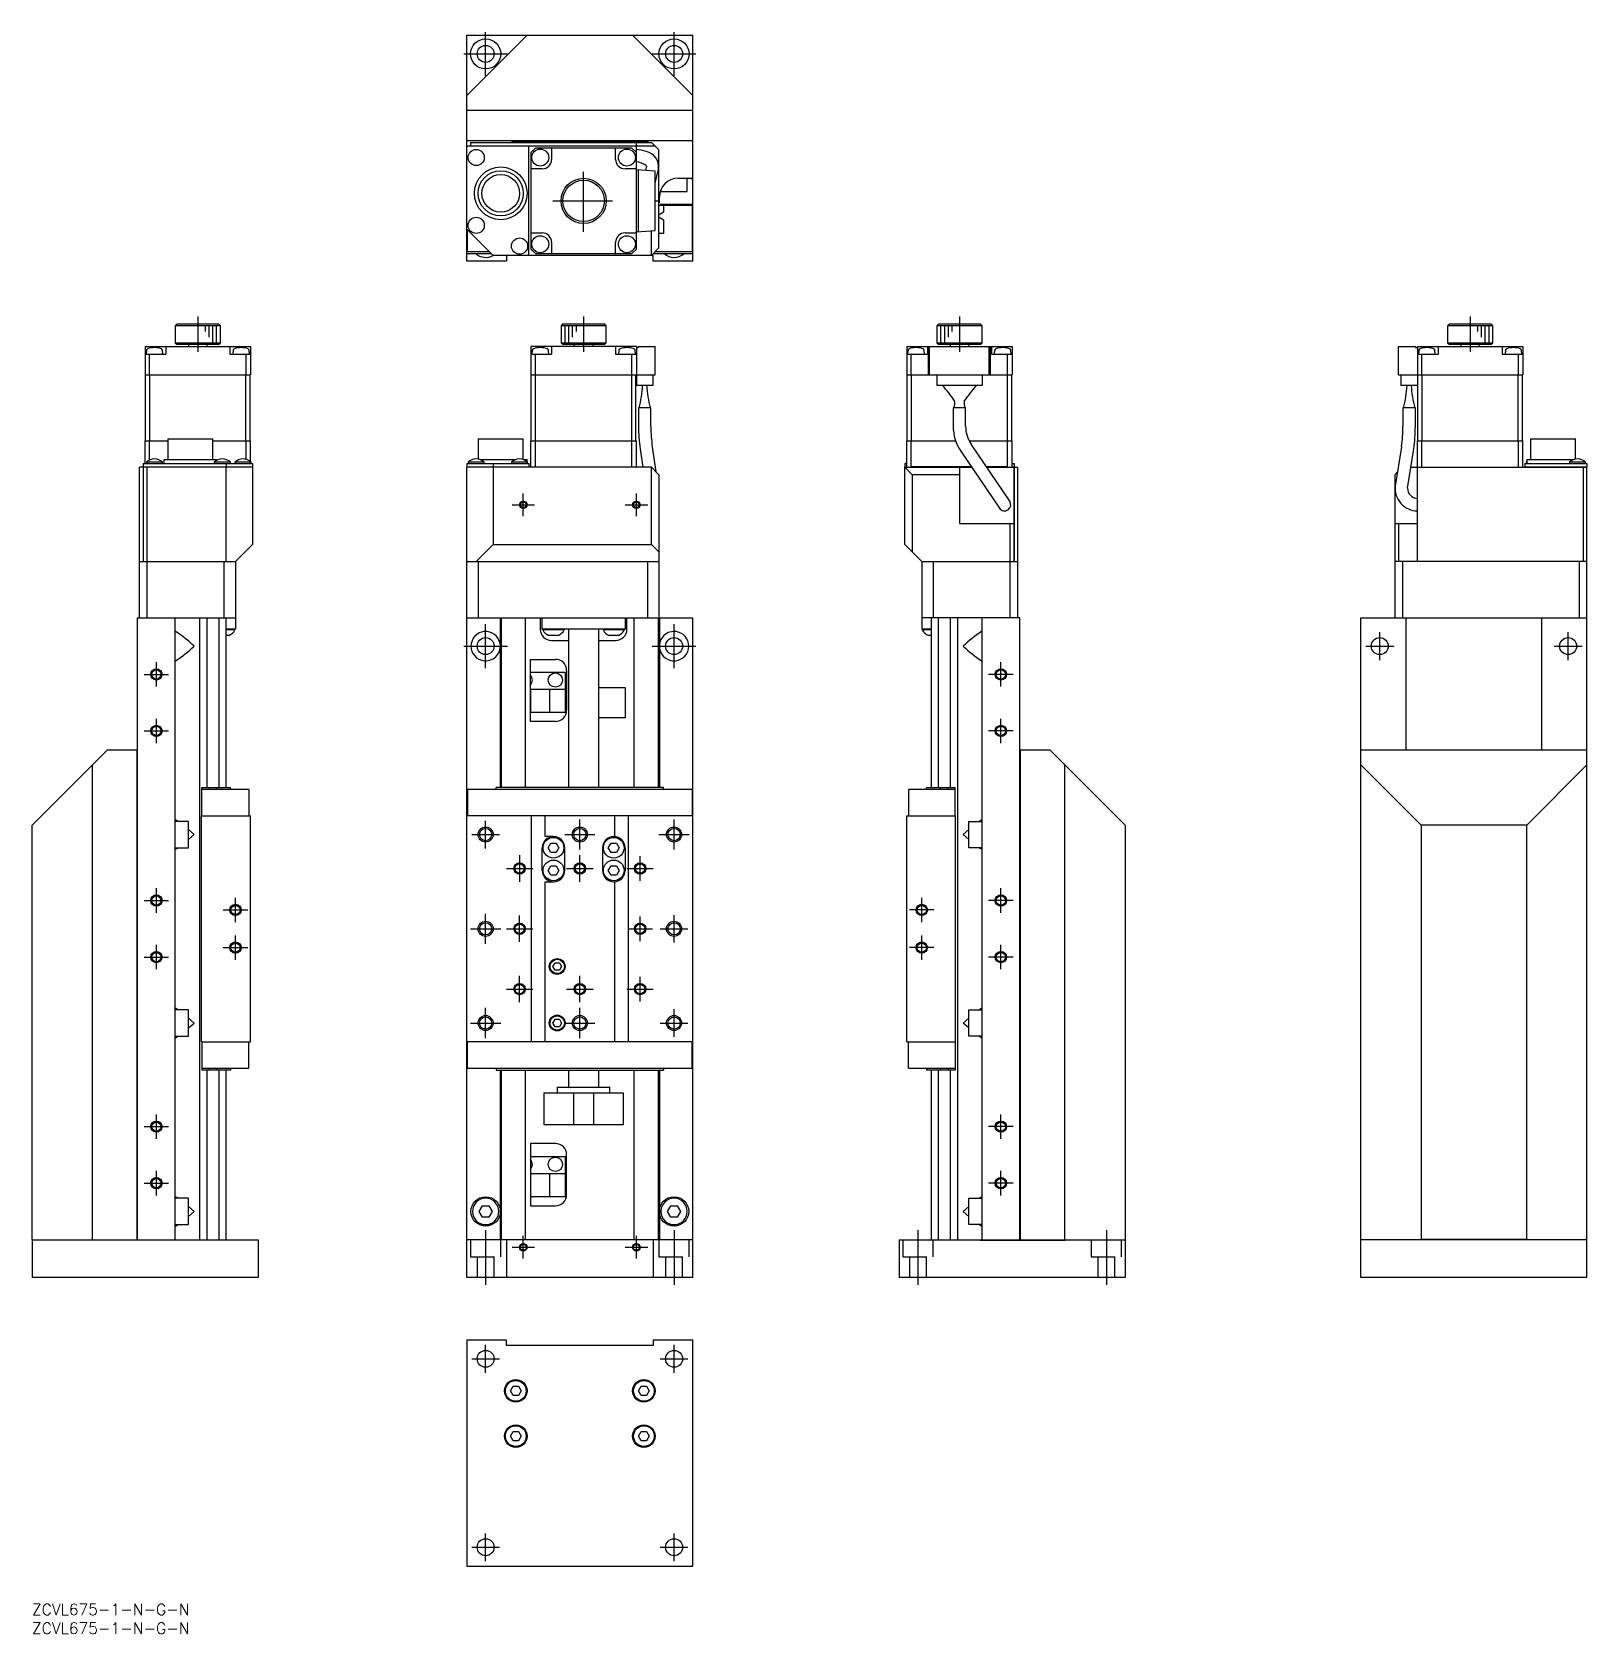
# Model space of a CAD drawing. Extents: x 0 to 413, y -8 to 417.
import ezdxf

# ---------------------------------------------------------------- set-up
doc = ezdxf.new("R2010")
doc.units = 0
doc.header["$LTSCALE"] = 0.5
doc.linetypes.add('CENTER', pattern=[50.8, 31.75, -6.35, 6.35, -6.35])
doc.linetypes.add('DASHED', pattern=[19.05, 12.7, -6.35])
for name, color, linetype in [('MSM_CENTER', 1, 'CENTER'), ('MSM_CONTINUOUS', 7, 'CONTINUOUS'), ('MSM_DASHED', 4, 'DASHED'), ('MSM_NARROW', 5, 'CONTINUOUS'), ('MSM_PART_NUMBER', 7, 'CONTINUOUS')]:
    doc.layers.add(name, color=color, linetype=linetype)
doc.styles.get("Standard").update_dxf_attribs({"font": 'txt.shx', "height": 3, "bigfont": 'bigfont.shx'})

# ---------------------------------------------------------------- blocks, each defined once
blk = doc.blocks.new('*U2')
at = {"layer": 'MSM_PART_NUMBER'}
blk.add_text('ZCVL675-1-N-G-N', height=3, dxfattribs=at).set_placement((0, -3))
blk = doc.blocks.new('*U3')
at = {"layer": 'MSM_PART_NUMBER'}
blk.add_text('ZCVL675-1-N-G-N', height=3, dxfattribs=at).set_placement((0, -8))

msp = doc.modelspace()

# ---------------------------------------------------------------- linework, layer by layer
at = {"layer": 'MSM_CENTER'}
for p, q in [((120.39, 405.46), (120.39, 417.06)), ((170.39, 405.46), (170.39, 417.06)), ((114.59, 411.26), (126.19, 411.26)), ((164.59, 411.26), (176.19, 411.26)), ((146.39, 364.06), (146.39, 380.46)), ((138.19, 372.26), (154.59, 372.26)), ((44, 341.56), (44, 332.16)), ((146.39, 341.56), (146.39, 332.16)), ((246.13, 341.56), (246.13, 332.16)), ((381.68, 341.56), (381.68, 332.16)), ((130.39, 288.61), (130.39, 294.61)), ((160.39, 288.61), (160.39, 294.61)), ((127.39, 291.61), (133.39, 291.61)), ((157.39, 291.61), (163.39, 291.61)), ((120.39, 248.31), (120.39, 259.91)), ((170.39, 248.31), (170.39, 259.91)), ((357.68, 250.41), (357.68, 257.81)), ((407.68, 250.41), (407.68, 257.81)), ((114.59, 254.11), (126.19, 254.11)), ((164.59, 254.11), (176.19, 254.11)), ((353.98, 254.11), (361.38, 254.11)), ((403.98, 254.11), (411.38, 254.11)), ((29.75, 246.61), (36.25, 246.61)), ((33, 243.36), (33, 249.86)), ((260.38, 246.61), (253.88, 246.61)), ((257.13, 243.36), (257.13, 249.86)), ((33, 228.36), (33, 234.86)), ((257.13, 228.36), (257.13, 234.86)), ((29.75, 231.61), (36.25, 231.61)), ((260.38, 231.61), (253.88, 231.61)), ((116.74, 204.11), (124.04, 204.11)), ((120.39, 200.46), (120.39, 207.76)), ((141.39, 204.11), (149.39, 204.11)), ((145.39, 200.11), (145.39, 208.11)), ((166.39, 204.11), (174.39, 204.11)), ((170.39, 200.11), (170.39, 208.11)), ((129.39, 198.61), (129.39, 191.61)), ((145.39, 191.61), (145.39, 198.61)), ((161.39, 191.86), (161.39, 198.36)), ((125.89, 195.11), (132.89, 195.11)), ((141.89, 195.11), (148.89, 195.11)), ((157.89, 195.11), (164.89, 195.11)), ((33, 183.36), (33, 189.86)), ((54, 180.86), (54, 187.36)), ((236.13, 180.86), (236.13, 187.36)), ((257.13, 183.36), (257.13, 189.86)), ((29.75, 186.61), (36.25, 186.61)), ((50.75, 184.11), (57.25, 184.11)), ((120.39, 175.11), (120.39, 183.11)), ((239.38, 184.11), (232.88, 184.11)), ((260.38, 186.61), (253.88, 186.61)), ((116.39, 179.11), (124.39, 179.11)), ((125.89, 179.11), (132.89, 179.11)), ((129.39, 175.61), (129.39, 182.61)), ((158.14, 179.11), (164.64, 179.11)), ((161.39, 175.86), (161.39, 182.36)), ((166.74, 179.11), (174.04, 179.11)), ((170.39, 175.46), (170.39, 182.76)), ((33, 168.36), (33, 174.86)), ((54, 170.86), (54, 177.36)), ((236.13, 170.86), (236.13, 177.36)), ((257.13, 168.36), (257.13, 174.86)), ((29.75, 171.61), (36.25, 171.61)), ((50.75, 174.11), (57.25, 174.11)), ((239.38, 174.11), (232.88, 174.11)), ((260.38, 171.61), (253.88, 171.61)), ((129.39, 159.61), (129.39, 166.61)), ((145.39, 159.61), (145.39, 166.61)), ((161.39, 159.86), (161.39, 166.36)), ((125.89, 163.11), (132.89, 163.11)), ((141.89, 163.11), (148.89, 163.11)), ((157.89, 163.11), (164.89, 163.11)), ((120.39, 150.11), (120.39, 158.11)), ((145.39, 150.11), (145.39, 158.11)), ((170.39, 150.46), (170.39, 157.76)), ((116.39, 154.11), (124.39, 154.11)), ((141.39, 154.11), (149.39, 154.11)), ((166.74, 154.11), (174.04, 154.11)), ((33, 123.36), (33, 129.86)), ((257.13, 123.36), (257.13, 129.86)), ((29.75, 126.61), (36.25, 126.61)), ((260.38, 126.61), (253.88, 126.61)), ((33, 108.36), (33, 114.86)), ((257.13, 108.36), (257.13, 114.86)), ((29.75, 111.61), (36.25, 111.61)), ((260.38, 111.61), (253.88, 111.61)), ((120.39, 99.11), (120.39, 84.61)), ((170.39, 99.11), (170.39, 84.61)), ((235.13, 99.11), (235.13, 84.61)), ((285.13, 99.11), (285.13, 84.61)), ((127.39, 94.61), (133.39, 94.61)), ((130.39, 91.61), (130.39, 97.61)), ((157.39, 94.61), (163.39, 94.61)), ((160.39, 91.61), (160.39, 97.61)), ((120.39, 61.3), (120.39, 68.7)), ((170.39, 61.3), (170.39, 68.7)), ((116.69, 65), (124.09, 65)), ((166.69, 65), (174.09, 65)), ((120.39, 11.3), (120.39, 18.7)), ((170.39, 11.3), (170.39, 18.7)), ((116.69, 15), (124.09, 15)), ((166.69, 15), (174.09, 15))]:
    msp.add_line(p, q, dxfattribs=at)
at = {"layer": 'MSM_CONTINUOUS'}
for p, q in [((115.39, 400.26), (131.39, 416.26)), ((115.39, 356.26), (115.39, 416.26)), ((115.39, 416.26), (175.39, 416.26)), ((159.39, 416.26), (175.39, 400.26)), ((175.39, 356.26), (175.39, 416.26)), ((115.39, 400.46), (115.49, 400.46)), ((115.49, 400.46), (115.49, 400.36)), ((175.39, 400.36), (175.29, 400.36)), ((175.39, 396.26), (115.39, 396.26)), ((115.39, 388.36), (115.49, 388.26)), ((115.39, 388.26), (175.39, 388.26)), ((116.39, 387.76), (164.39, 387.76)), ((116.39, 387.76), (116.39, 386.76)), ((116.39, 386.86), (160.39, 386.86)), ((127.39, 387.96), (127.39, 388.26)), ((163.39, 387.96), (127.39, 387.96)), ((160.39, 386.86), (160.29, 386.76)), ((160.39, 386.86), (160.39, 387.76)), ((163.39, 388.26), (163.39, 387.96)), ((166.39, 385.76), (164.39, 387.76)), ((175.29, 388.26), (175.39, 388.36)), ((165.39, 386.76), (115.39, 386.76)), ((131.89, 357.76), (131.89, 386.76)), ((133.59, 386.26), (132.39, 385.06)), ((132.39, 385.06), (132.39, 359.46)), ((159.19, 386.26), (133.59, 386.26)), ((137.89, 386.26), (137.89, 383.26)), ((154.89, 383.26), (154.89, 386.26)), ((160.39, 385.06), (159.19, 386.26)), ((160.39, 359.46), (160.39, 386.76)), ((166.39, 359.76), (166.39, 385.76)), ((135.39, 380.76), (132.39, 380.76)), ((160.39, 380.76), (157.39, 380.76)), ((165.39, 380.16), (160.39, 380.51)), ((160.89, 380.47), (160.89, 364.04)), ((163.04, 381.46), (162.78, 380.34)), ((162.92, 381.62), (163, 381.53)), ((163, 381.53), (163.04, 381.45)), ((165.39, 377), (166.26, 380.71)), ((165.39, 364.36), (165.39, 380.16)), ((166.89, 375.22), (166.89, 374.76)), ((166.89, 374.76), (173.89, 374.76)), ((171.49, 378.26), (175.39, 378.26)), ((173.89, 374.76), (173.89, 378.26)), ((175.29, 377.76), (175.29, 378.26)), ((175.39, 377.76), (175.29, 377.76)), ((165.39, 372.26), (166.39, 372.26)), ((166.49, 371.76), (166.39, 371.76)), ((166.39, 371.16), (175.19, 371.16)), ((166.49, 371.76), (166.49, 373.26)), ((175.39, 371.26), (166.79, 371.26)), ((166.79, 371.26), (166.79, 371.16)), ((167.59, 371.16), (167.59, 369.28)), ((175.19, 371.16), (175.19, 358.76)), ((167.59, 369.28), (166.4, 368.59)), ((166.4, 367.92), (167.59, 367.23)), ((167.59, 367.23), (167.59, 363.56)), ((115.39, 364.76), (122.39, 357.76)), ((115.59, 358.76), (115.59, 364.56)), ((132.39, 363.76), (135.39, 363.76)), ((157.39, 363.76), (160.39, 363.76)), ((160.39, 364.01), (165.39, 364.36)), ((164.39, 357.76), (164.39, 364.29)), ((167.59, 363.56), (166.39, 363.56)), ((115.39, 358.26), (121.89, 358.26)), ((121.39, 358.76), (115.59, 358.76)), ((164.89, 357.76), (122.39, 357.76)), ((125.89, 357.76), (125.89, 356.26)), ((132.39, 359.46), (133.59, 358.26)), ((133.59, 358.26), (159.19, 358.26)), ((137.89, 361.26), (137.89, 358.26)), ((154.89, 358.26), (154.89, 361.26)), ((159.19, 358.26), (160.39, 359.46)), ((166.39, 359.76), (164.39, 357.76)), ((164.89, 358.26), (175.39, 358.26)), ((164.89, 356.26), (164.89, 357.76)), ((175.19, 358.76), (165.39, 358.76)), ((125.89, 356.26), (115.39, 356.26)), ((175.39, 356.26), (164.89, 356.26)), ((38.5, 339.61), (38, 339.11)), ((38, 339.11), (38, 334.61)), ((50, 339.11), (38, 339.11)), ((38.5, 339.61), (49.5, 339.61)), ((50, 339.11), (49.5, 339.61)), ((50, 334.61), (50, 339.11)), ((140.89, 339.61), (140.39, 339.11)), ((152.39, 339.11), (140.39, 339.11)), ((140.39, 339.11), (140.39, 334.61)), ((140.89, 339.61), (151.89, 339.61)), ((152.39, 339.11), (151.89, 339.61)), ((152.39, 334.61), (152.39, 339.11)), ((240.63, 339.61), (240.13, 339.11)), ((240.13, 339.11), (240.13, 334.61)), ((252.13, 339.11), (240.13, 339.11)), ((240.63, 339.61), (251.63, 339.61)), ((252.13, 339.11), (251.63, 339.61)), ((252.13, 334.61), (252.13, 339.11)), ((376.18, 339.61), (375.68, 339.11)), ((387.68, 339.11), (375.68, 339.11)), ((375.68, 339.11), (375.68, 334.61)), ((376.18, 339.61), (387.18, 339.61)), ((387.68, 339.11), (387.18, 339.61)), ((387.68, 334.61), (387.68, 339.11)), ((30, 333.61), (58, 333.61)), ((30, 333.61), (30, 326.11)), ((30, 331.61), (35.5, 331.61)), ((30.34, 332.59), (30.25, 331.61)), ((31.2, 326.11), (31.2, 331.61)), ((34.75, 331.61), (34.66, 332.59)), ((35.5, 333.61), (35.5, 331.61)), ((38, 334.61), (38.5, 334.11)), ((38, 334.61), (50, 334.61)), ((49.5, 334.11), (38.5, 334.11)), ((41.5, 334.11), (41.5, 333.61)), ((46.5, 333.61), (46.5, 334.11)), ((49.5, 334.11), (50, 334.61)), ((52.5, 333.61), (52.5, 331.61)), ((52.5, 331.61), (58, 331.61)), ((53.34, 332.59), (53.25, 331.61)), ((56.8, 326.11), (56.8, 331.61)), ((57.75, 331.61), (57.66, 332.59)), ((58, 333.61), (58, 326.11)), ((132.39, 333.61), (132.39, 326.11)), ((160.39, 333.61), (132.39, 333.61)), ((132.39, 331.61), (137.89, 331.61)), ((132.73, 332.59), (132.64, 331.61)), ((133.59, 326.11), (133.59, 331.61)), ((137.14, 331.61), (137.05, 332.59)), ((137.89, 333.61), (137.89, 331.61)), ((140.39, 334.61), (152.39, 334.61)), ((140.39, 334.61), (140.89, 334.11)), ((151.89, 334.11), (140.89, 334.11)), ((143.89, 334.11), (143.89, 333.61)), ((148.89, 333.61), (148.89, 334.11)), ((151.89, 334.11), (152.39, 334.61)), ((154.89, 333.61), (154.89, 331.61)), ((154.89, 331.61), (160.39, 331.61)), ((155.73, 332.59), (155.64, 331.61)), ((159.19, 326.11), (159.19, 331.61)), ((160.14, 331.61), (160.05, 332.59)), ((160.39, 333.61), (160.39, 323.31)), ((160.39, 333.31), (160.89, 333.31)), ((160.89, 333.61), (165.39, 333.61)), ((160.89, 333.61), (160.89, 333.31)), ((165.39, 326.11), (165.39, 333.61)), ((232.13, 333.61), (260.13, 333.61)), ((232.13, 333.61), (232.13, 326.11)), ((232.13, 331.61), (237.63, 331.61)), ((232.47, 332.59), (232.38, 331.61)), ((233.33, 326.11), (233.33, 331.61)), ((236.88, 331.61), (236.8, 332.59)), ((237.63, 333.61), (237.63, 331.61)), ((237.88, 326.11), (237.88, 333.31)), ((237.88, 333.31), (237.92, 333.31)), ((237.92, 333.61), (237.92, 333.31)), ((238.23, 326.11), (238.23, 333.61)), ((240.13, 334.61), (240.63, 334.11)), ((240.13, 334.61), (252.13, 334.61)), ((251.63, 334.11), (240.63, 334.11)), ((243.63, 334.11), (243.63, 333.61)), ((248.63, 333.61), (248.63, 334.11)), ((251.63, 334.11), (252.13, 334.61)), ((254.03, 326.11), (254.03, 333.61)), ((254.35, 333.61), (254.35, 333.31)), ((254.35, 333.31), (254.38, 333.31)), ((254.38, 326.11), (254.38, 333.31)), ((254.63, 333.61), (254.63, 331.61)), ((254.63, 331.61), (260.13, 331.61)), ((255.47, 332.59), (255.38, 331.61)), ((258.93, 326.11), (258.93, 331.61)), ((259.88, 331.61), (259.8, 332.59)), ((260.13, 333.61), (260.13, 326.11)), ((362.68, 326.11), (362.68, 333.61)), ((362.68, 333.61), (367.18, 333.61)), ((367.18, 333.61), (367.18, 333.31)), ((367.18, 333.31), (367.68, 333.31)), ((367.68, 333.61), (367.68, 323.31)), ((367.68, 333.61), (395.68, 333.61)), ((367.68, 331.61), (373.18, 331.61)), ((368.02, 332.59), (367.93, 331.61)), ((368.88, 326.11), (368.88, 331.61)), ((372.43, 331.61), (372.34, 332.59)), ((373.18, 333.61), (373.18, 331.61)), ((375.68, 334.61), (387.68, 334.61)), ((375.68, 334.61), (376.18, 334.11)), ((387.18, 334.11), (376.18, 334.11)), ((379.18, 334.11), (379.18, 333.61)), ((384.18, 333.61), (384.18, 334.11)), ((387.18, 334.11), (387.68, 334.61)), ((390.18, 333.61), (390.18, 331.61)), ((390.18, 331.61), (395.68, 331.61)), ((391.02, 332.59), (390.93, 331.61)), ((394.48, 326.11), (394.48, 331.61)), ((395.43, 331.61), (395.34, 332.59)), ((395.68, 333.61), (395.68, 326.11)), ((30, 326.11), (58, 326.11)), ((30.1, 308.61), (30.1, 326.11)), ((31.24, 308.61), (31.24, 326.11)), ((56.76, 308.61), (56.76, 326.11)), ((57.9, 308.61), (57.9, 326.11)), ((132.39, 326.11), (165.39, 326.11)), ((132.49, 308.61), (132.49, 326.11)), ((133.63, 308.61), (133.63, 326.11)), ((159.15, 308.61), (159.15, 326.11)), ((160.29, 308.61), (160.29, 326.11)), ((164.79, 323.31), (160.39, 323.31)), ((164.79, 326.11), (164.79, 323.31)), ((232.13, 326.11), (260.13, 326.11)), ((232.23, 308.61), (232.23, 326.11)), ((233.37, 308.61), (233.37, 326.11)), ((240.13, 326.11), (240.13, 323.31)), ((252.13, 323.31), (240.13, 323.31)), ((252.13, 326.11), (252.13, 323.31)), ((258.89, 308.61), (258.89, 326.11)), ((260.03, 308.61), (260.03, 326.11)), ((362.68, 326.11), (395.68, 326.11)), ((363.28, 326.11), (363.28, 323.31)), ((367.68, 323.31), (363.28, 323.31)), ((367.78, 308.61), (367.78, 326.11)), ((368.92, 308.61), (368.92, 326.11)), ((394.44, 308.61), (394.44, 326.11)), ((395.58, 308.61), (395.58, 326.11)), ((247.39, 319.16), (247.43, 319.26)), ((164.24, 317.31), (160.94, 317.31)), ((160.94, 317.31), (160.94, 312.45)), ((164.24, 312.45), (164.24, 317.31)), ((244.48, 317.31), (244.48, 312.45)), ((247.78, 317.31), (244.48, 317.31)), ((247.78, 312.45), (247.78, 317.31)), ((367.13, 317.31), (363.83, 317.31)), ((363.83, 317.31), (363.83, 312.45)), ((367.13, 312.45), (367.13, 317.31)), ((30, 302.61), (30, 308.61)), ((30, 308.61), (36, 308.61)), ((31.2, 303.51), (31.2, 308.61)), ((36, 309.11), (36, 303.61)), ((36, 309.11), (48, 309.11)), ((48, 303.61), (48, 309.11)), ((48, 308.61), (58, 308.61)), ((56.8, 303.7), (56.8, 308.61)), ((58, 303.05), (58, 308.61)), ((118.39, 309.11), (130.39, 309.11)), ((118.39, 309.11), (118.39, 303.77)), ((130.39, 303.64), (130.39, 309.11)), ((132.39, 301.61), (132.39, 308.61)), ((132.39, 308.61), (160.39, 308.61)), ((133.59, 301.61), (133.59, 308.61)), ((159.19, 301.61), (159.19, 308.61)), ((160.39, 301.71), (160.39, 308.61)), ((161.37, 306.48), (162.14, 301.61)), ((165.68, 300.32), (164.63, 306.99)), ((232.13, 301.61), (232.13, 308.61)), ((232.13, 308.61), (245.12, 308.61)), ((233.33, 301.71), (233.33, 308.61)), ((248.69, 308.61), (260.13, 308.61)), ((259.47, 292.58), (249.24, 307.66)), ((258.93, 301.71), (258.93, 308.61)), ((260.13, 301.61), (260.13, 308.61)), ((363.44, 306.99), (361.79, 296.54)), ((365.05, 296.03), (366.7, 306.48)), ((367.68, 301.71), (367.68, 308.61)), ((367.68, 308.61), (395.68, 308.61)), ((368.88, 301.61), (368.88, 308.61)), ((394.48, 301.61), (394.48, 308.61)), ((395.68, 301.61), (395.68, 308.61)), ((397.68, 309.11), (409.68, 309.11)), ((397.68, 309.11), (397.68, 303.61)), ((409.68, 303.77), (409.68, 309.11)), ((29.5, 302.61), (29.5, 301.71)), ((29.5, 302.61), (58.5, 302.61)), ((34.65, 302.9), (30.35, 302.9)), ((30.35, 302.9), (30.35, 302.61)), ((34.65, 302.61), (34.65, 302.9)), ((35, 303.61), (35, 302.61)), ((35, 303.61), (49, 303.61)), ((52.65, 302.9), (48.35, 302.9)), ((48.35, 302.9), (48.35, 302.61)), ((49, 303.41), (49, 303.61)), ((51.5, 302.61), (51.5, 301.71)), ((52.65, 302.61), (52.65, 302.9)), ((58.15, 302.9), (53.85, 302.9)), ((53.85, 302.9), (53.85, 302.61)), ((58.15, 302.61), (58.15, 302.9)), ((58.5, 302.61), (58.5, 301.71)), ((115.39, 302.61), (115.39, 301.71)), ((115.39, 302.61), (131.89, 302.61)), ((115.74, 302.9), (115.74, 302.61)), ((120.04, 302.9), (115.74, 302.9)), ((118.97, 303.61), (128.31, 303.61)), ((120.04, 302.61), (120.04, 302.9)), ((122.39, 302.61), (122.39, 301.71)), ((127.24, 302.9), (127.24, 302.61)), ((131.54, 302.9), (127.24, 302.9)), ((130.47, 303.61), (131.39, 303.61)), ((131.39, 303.05), (131.39, 303.61)), ((131.54, 302.61), (131.54, 302.9)), ((131.89, 302.61), (131.89, 301.71)), ((231.63, 302.61), (232.13, 302.61)), ((231.63, 302.61), (231.63, 301.71)), ((232.13, 302.9), (231.98, 302.9)), ((231.98, 302.9), (231.98, 302.61)), ((246.51, 305.81), (256.74, 290.72)), ((260.13, 302.61), (260.63, 302.61)), ((260.63, 302.61), (260.63, 301.71)), ((396.18, 302.61), (412.68, 302.61)), ((396.18, 302.61), (396.18, 301.71)), ((396.68, 302.9), (396.53, 302.9)), ((396.53, 302.9), (396.53, 302.61)), ((396.68, 303.61), (409.1, 303.61)), ((396.68, 303.61), (396.68, 302.61)), ((412.33, 302.9), (408.03, 302.9)), ((408.03, 302.9), (408.03, 302.61)), ((412.33, 302.61), (412.33, 302.9)), ((412.68, 302.61), (412.68, 301.71)), ((29.4, 301.61), (28.5, 301.61)), ((28.5, 261.61), (28.5, 301.61)), ((29.4, 301.61), (29.5, 301.51)), ((29.5, 301.71), (29.6, 301.61)), ((29.5, 301.71), (58.5, 301.71)), ((58.5, 301.61), (29.5, 301.61)), ((29.5, 301.61), (29.5, 276.61)), ((30.5, 301.61), (30.5, 261.61)), ((51.46, 301.61), (51.5, 301.71)), ((51.5, 276.61), (51.5, 301.61)), ((58.4, 301.61), (58.5, 301.71)), ((58.5, 301.61), (58.5, 281.11)), ((115.49, 301.61), (115.39, 301.71)), ((115.39, 301.71), (131.89, 301.71)), ((115.39, 276.71), (115.39, 301.61)), ((164.39, 301.61), (115.39, 301.61)), ((122.43, 301.61), (122.39, 301.71)), ((122.39, 301.61), (122.39, 281.11)), ((131.79, 301.61), (131.89, 301.71)), ((160.29, 301.61), (160.39, 301.71)), ((166.39, 299.61), (164.39, 301.61)), ((164.39, 281.11), (164.39, 301.61)), ((166.39, 299.61), (166.39, 276.71)), ((231.63, 301.71), (232.13, 301.71)), ((231.73, 301.61), (231.63, 301.71)), ((233.63, 299.61), (231.63, 301.61)), ((231.63, 281.11), (231.63, 301.61)), ((231.63, 301.61), (249.36, 301.61)), ((233.23, 301.61), (233.33, 301.71)), ((249.29, 301.71), (233.33, 301.71)), ((233.63, 299.61), (233.63, 279.11)), ((246.13, 299.61), (233.63, 299.61)), ((246.13, 301.61), (246.13, 286.61)), ((258.93, 301.71), (253.28, 301.71)), ((253.35, 301.61), (260.63, 301.61)), ((258.93, 301.71), (259.03, 301.61)), ((260.13, 301.71), (260.63, 301.71)), ((260.63, 301.71), (260.53, 301.61)), ((260.73, 301.61), (260.63, 301.51)), ((260.63, 276.61), (260.63, 301.61)), ((260.73, 276.61), (260.73, 301.61)), ((260.73, 301.61), (261.63, 301.61)), ((261.63, 261.61), (261.63, 301.61)), ((362.39, 300.32), (361.68, 299.61)), ((361.68, 299.61), (361.68, 261.61)), ((365.93, 301.61), (412.68, 301.61)), ((367.68, 301.71), (367.78, 301.61)), ((367.68, 276.61), (367.68, 301.61)), ((396.18, 301.71), (412.68, 301.71)), ((396.18, 301.71), (396.28, 301.61)), ((411.68, 301.61), (411.68, 276.61)), ((412.68, 301.71), (412.58, 301.61)), ((412.68, 86.61), (412.68, 301.61)), ((246.13, 286.61), (260.63, 286.61)), ((259.63, 261.61), (259.63, 286.61)), ((361.68, 286.61), (367.68, 286.61)), ((362.68, 286.61), (362.68, 276.61)), ((54, 276.61), (58.5, 281.11)), ((117.89, 276.61), (122.39, 281.11)), ((122.39, 281.11), (164.39, 281.11)), ((164.39, 281.11), (166.39, 279.11)), ((236.13, 276.61), (231.63, 281.11)), ((28.5, 276.61), (54, 276.61)), ((51, 261.61), (51, 276.61)), ((54, 276.61), (54, 258.61)), ((115.39, 276.71), (115.49, 276.61)), ((115.39, 276.61), (166.39, 276.61)), ((115.39, 86.61), (115.39, 276.61)), ((118.39, 276.61), (118.39, 261.61)), ((163.39, 261.61), (163.39, 276.61)), ((166.29, 276.61), (166.39, 276.71)), ((166.39, 276.61), (166.39, 261.61)), ((236.13, 276.61), (236.13, 258.61)), ((236.13, 276.61), (261.63, 276.61)), ((239.13, 276.61), (239.13, 261.61)), ((412.68, 276.61), (361.68, 276.61)), ((363.68, 276.61), (363.68, 261.61)), ((410.68, 261.61), (410.68, 276.61)), ((28, 261.61), (54, 261.61)), ((28, 96.61), (28, 261.61)), ((38, 96.61), (38, 261.61)), ((44.5, 96.61), (44.5, 261.61)), ((46.46, 216.61), (46.46, 261.61)), ((49.54, 261.61), (49.54, 216.61)), ((51.5, 216.61), (51.5, 261.61)), ((115.39, 261.61), (175.39, 261.61)), ((124.29, 216.61), (124.29, 261.61)), ((124.59, 216.61), (124.59, 261.61)), ((130.94, 216.61), (130.94, 261.61)), ((134.89, 261.61), (134.89, 258.61)), ((135.39, 258.61), (135.39, 261.61)), ((157.39, 261.61), (157.39, 258.61)), ((157.89, 258.61), (157.89, 261.61)), ((159.84, 216.61), (159.84, 261.61)), ((166.19, 261.61), (166.19, 216.61)), ((166.49, 261.61), (166.49, 216.61)), ((175.39, 86.61), (175.39, 261.61)), ((262.13, 261.61), (236.13, 261.61)), ((238.63, 261.61), (238.63, 216.61)), ((240.6, 216.61), (240.6, 261.61)), ((243.67, 261.61), (243.67, 216.61)), ((245.63, 261.61), (245.63, 96.61)), ((252.13, 96.61), (252.13, 261.61)), ((262.13, 96.61), (262.13, 261.61)), ((352.68, 261.61), (412.68, 261.61)), ((352.68, 86.61), (352.68, 261.61)), ((364.68, 226.61), (364.68, 261.61)), ((400.68, 226.61), (400.68, 261.61)), ((38, 257.85), (38.12, 258.01)), ((54, 258.61), (51.5, 258.61)), ((53.85, 258.41), (51.5, 258.41)), ((52.22, 256.96), (51.5, 256.96)), ((53.85, 258.41), (53.85, 258.61)), ((157.39, 258.61), (135.39, 258.61)), ((135.54, 258.61), (135.54, 258.41)), ((141.24, 258.41), (135.54, 258.41)), ((139.61, 256.96), (137.17, 256.96)), ((137.89, 255.61), (142.39, 255.61)), ((141.24, 258.41), (141.24, 258.61)), ((142.39, 258.61), (142.39, 216.61)), ((150.39, 216.61), (150.39, 258.61)), ((150.39, 255.61), (154.89, 255.61)), ((151.54, 258.61), (151.54, 258.41)), ((157.24, 258.41), (151.54, 258.41)), ((155.61, 256.96), (153.17, 256.96)), ((157.24, 258.41), (157.24, 258.61)), ((238.63, 258.61), (236.13, 258.61)), ((236.28, 258.61), (236.28, 258.41)), ((238.63, 258.41), (236.28, 258.41)), ((238.63, 256.96), (237.91, 256.96)), ((252.13, 257.85), (252.01, 258.01)), ((38, 250.37), (38.12, 250.21)), ((132.27, 234.11), (132.27, 250.61)), ((132.27, 250.61), (138.89, 250.61)), ((141.59, 247.11), (132.27, 247.11)), ((141.59, 236.61), (141.59, 247.11)), ((141.89, 247.61), (141.89, 237.11)), ((252.13, 250.37), (252.01, 250.21)), ((141.59, 242.61), (132.27, 242.61)), ((132.39, 236.61), (132.39, 242.61)), ((137.39, 236.61), (137.39, 242.61)), ((150.39, 243.11), (157.39, 243.11)), ((157.39, 243.11), (157.39, 235.11)), ((132.27, 236.61), (141.59, 236.61)), ((138.89, 234.11), (132.27, 234.11)), ((157.39, 235.11), (150.39, 235.11)), ((20, 226.61), (0, 206.61)), ((20, 226.61), (28, 226.61)), ((27.9, 96.61), (27.9, 226.61)), ((262.13, 226.61), (270.13, 226.61)), ((262.23, 226.61), (262.23, 96.61)), ((290.13, 206.61), (270.13, 226.61)), ((352.68, 226.61), (412.68, 226.61)), ((16, 222.61), (16, 96.61)), ((274.13, 96.61), (274.13, 222.61)), ((368.68, 206.61), (352.68, 222.61)), ((412.68, 222.61), (396.68, 206.61)), ((45.1, 216.61), (52.7, 216.61)), ((45.1, 209.11), (45.1, 216.61)), ((57.5, 216.11), (45.1, 216.11)), ((46.98, 216.11), (46.98, 216.61)), ((49.02, 216.11), (49.02, 216.61)), ((52.7, 216.11), (52.7, 216.61)), ((57.5, 216.11), (57.5, 209.11)), ((115.59, 216.11), (115.59, 209.11)), ((175.19, 216.11), (115.59, 216.11)), ((167.59, 216.61), (123.19, 216.61)), ((123.19, 216.11), (123.19, 216.61)), ((167.59, 216.11), (167.59, 216.61)), ((175.19, 216.11), (175.19, 209.11)), ((232.63, 216.11), (232.63, 209.11)), ((245.03, 216.11), (232.63, 216.11)), ((237.43, 216.11), (237.43, 216.61)), ((237.43, 216.61), (245.03, 216.61)), ((241.11, 216.11), (241.11, 216.61)), ((243.16, 216.11), (243.16, 216.61)), ((245.03, 209.11), (245.03, 216.61)), ((45, 149.11), (45, 209.11)), ((45, 209.11), (58, 209.11)), ((58, 149.11), (58, 209.11)), ((175.39, 209.11), (115.39, 209.11)), ((132.59, 149.11), (132.59, 209.11)), ((136.19, 203.61), (136.19, 209.11)), ((154.59, 209.11), (154.59, 203.6)), ((158.19, 209.11), (158.19, 149.11)), ((232.13, 149.11), (232.13, 209.11)), ((232.13, 209.11), (245.13, 209.11)), ((245.13, 149.11), (245.13, 209.11)), ((0, 96.71), (0, 206.61)), ((38.12, 208.01), (38, 207.85)), ((41.5, 207.61), (38, 207.61)), ((38.87, 207.61), (38.12, 208.01)), ((41.5, 200.61), (41.5, 207.61)), ((43, 204.11), (41.5, 205.43)), ((41.5, 202.79), (43, 204.11)), ((247.13, 204.11), (248.63, 205.43)), ((248.63, 202.79), (247.13, 204.11)), ((248.63, 200.61), (248.63, 207.61)), ((248.63, 207.61), (252.13, 207.61)), ((251.26, 207.61), (252.01, 208.01)), ((252.01, 208.01), (252.13, 207.85)), ((290.13, 206.61), (290.13, 96.71)), ((396.68, 206.61), (368.68, 206.61)), ((368.68, 206.61), (368.68, 96.71)), ((396.68, 96.71), (396.68, 206.61)), ((38, 200.61), (41.5, 200.61)), ((38, 200.37), (38.12, 200.21)), ((38.12, 200.21), (38.87, 200.61)), ((135.39, 194.61), (135.39, 200.61)), ((138.39, 203.61), (136.19, 203.61)), ((136.95, 200.61), (137.67, 201.86)), ((137.67, 199.36), (136.95, 200.61)), ((137.67, 201.86), (139.11, 201.86)), ((139.11, 201.86), (139.83, 200.61)), ((139.83, 200.61), (139.11, 199.36)), ((141.39, 194.61), (141.39, 200.61)), ((151.39, 200.61), (151.39, 194.61)), ((152.95, 200.61), (153.67, 201.86)), ((153.67, 199.36), (152.95, 200.61)), ((153.67, 201.86), (155.11, 201.86)), ((155.11, 201.86), (155.83, 200.61)), ((155.83, 200.61), (155.11, 199.36)), ((157.39, 200.61), (157.39, 194.61)), ((252.13, 200.61), (248.63, 200.61)), ((252.01, 200.21), (251.26, 200.61)), ((252.13, 200.37), (252.01, 200.21)), ((136.95, 194.61), (137.67, 195.86)), ((139.11, 199.36), (137.67, 199.36)), ((137.67, 195.86), (139.11, 195.86)), ((139.11, 195.86), (139.83, 194.61)), ((152.95, 194.61), (153.67, 195.86)), ((155.11, 199.36), (153.67, 199.36)), ((153.67, 195.86), (155.11, 195.86)), ((155.11, 195.86), (155.83, 194.61)), ((136.19, 149.11), (136.19, 191.61)), ((136.19, 191.61), (138.39, 191.61)), ((137.67, 193.36), (136.95, 194.61)), ((139.11, 193.36), (137.67, 193.36)), ((139.83, 194.61), (139.11, 193.36)), ((153.67, 193.36), (152.95, 194.61)), ((155.11, 193.36), (153.67, 193.36)), ((154.59, 191.62), (154.59, 149.11)), ((155.83, 194.61), (155.11, 193.36)), ((138.24, 169.11), (138.81, 170.11)), ((138.81, 170.11), (139.97, 170.11)), ((139.97, 170.11), (140.55, 169.11)), ((138.81, 168.11), (138.24, 169.11)), ((139.97, 168.11), (138.81, 168.11)), ((140.55, 169.11), (139.97, 168.11)), ((38.12, 158.01), (38, 157.85)), ((41.5, 157.61), (38, 157.61)), ((38.87, 157.61), (38.12, 158.01)), ((41.5, 150.61), (41.5, 157.61)), ((248.63, 150.61), (248.63, 157.61)), ((248.63, 157.61), (252.13, 157.61)), ((251.26, 157.61), (252.01, 158.01)), ((252.01, 158.01), (252.13, 157.85)), ((43, 154.11), (41.5, 155.43)), ((41.5, 152.79), (43, 154.11)), ((138.24, 154.11), (138.81, 155.11)), ((138.81, 153.11), (138.24, 154.11)), ((138.81, 155.11), (139.97, 155.11)), ((139.97, 153.11), (138.81, 153.11)), ((139.97, 155.11), (140.55, 154.11)), ((140.55, 154.11), (139.97, 153.11)), ((247.13, 154.11), (248.63, 155.43)), ((248.63, 152.79), (247.13, 154.11)), ((38, 150.61), (41.5, 150.61)), ((38, 150.37), (38.12, 150.21)), ((38.12, 150.21), (38.87, 150.61)), ((45, 149.11), (58, 149.11)), ((45.1, 149.11), (45.1, 141.61)), ((57.5, 142.11), (57.5, 149.11)), ((175.39, 149.11), (115.39, 149.11)), ((115.59, 142.11), (115.59, 149.11)), ((175.19, 142.11), (175.19, 149.11)), ((232.13, 149.11), (245.13, 149.11)), ((232.63, 142.11), (232.63, 149.11)), ((245.03, 149.11), (245.03, 141.61)), ((252.13, 150.61), (248.63, 150.61)), ((252.01, 150.21), (251.26, 150.61)), ((252.13, 150.37), (252.01, 150.21)), ((45.1, 142.11), (57.5, 142.11)), ((52.7, 141.61), (45.1, 141.61)), ((46.46, 96.61), (46.46, 141.61)), ((46.98, 142.11), (46.98, 141.61)), ((49.02, 142.11), (49.02, 141.61)), ((49.54, 141.61), (49.54, 96.61)), ((51.5, 96.61), (51.5, 141.61)), ((52.7, 142.11), (52.7, 141.61)), ((115.59, 142.11), (175.19, 142.11)), ((123.19, 142.11), (123.19, 141.61)), ((123.19, 141.61), (167.59, 141.61)), ((124.29, 96.61), (124.29, 141.61)), ((124.59, 96.61), (124.59, 141.61)), ((130.94, 96.61), (130.94, 141.61)), ((142.39, 141.61), (142.39, 137.11)), ((150.39, 137.11), (150.39, 141.61)), ((159.84, 96.61), (159.84, 141.61)), ((166.19, 141.61), (166.19, 96.61)), ((166.49, 141.61), (166.49, 96.61)), ((167.59, 142.11), (167.59, 141.61)), ((232.63, 142.11), (245.03, 142.11)), ((237.43, 142.11), (237.43, 141.61)), ((245.03, 141.61), (237.43, 141.61)), ((238.63, 141.61), (238.63, 96.61)), ((240.6, 96.61), (240.6, 141.61)), ((241.11, 142.11), (241.11, 141.61)), ((243.16, 142.11), (243.16, 141.61)), ((243.67, 141.61), (243.67, 96.61)), ((139.39, 137.11), (153.39, 137.11)), ((139.39, 137.11), (139.39, 135.61)), ((153.39, 135.61), (153.39, 137.11)), ((135.89, 127.11), (135.89, 135.61)), ((135.89, 135.61), (156.89, 135.61)), ((143.69, 135.61), (143.69, 127.11)), ((149.1, 127.11), (149.1, 135.61)), ((156.89, 135.61), (156.89, 127.11)), ((156.89, 127.11), (135.89, 127.11)), ((132.27, 122.11), (132.27, 105.61)), ((138.89, 122.11), (132.27, 122.11)), ((141.89, 108.61), (141.89, 119.11)), ((141.59, 118.61), (132.27, 118.61)), ((141.59, 108.11), (141.59, 118.61)), ((141.59, 114.11), (132.27, 114.11)), ((132.39, 108.11), (132.39, 114.11)), ((137.39, 108.11), (137.39, 114.11)), ((38.12, 108.01), (38, 107.85)), ((41.5, 107.61), (38, 107.61)), ((38.87, 107.61), (38.12, 108.01)), ((41.5, 100.61), (41.5, 107.61)), ((132.27, 108.11), (141.59, 108.11)), ((248.63, 100.61), (248.63, 107.61)), ((248.63, 107.61), (252.13, 107.61)), ((251.26, 107.61), (252.01, 108.01)), ((252.01, 108.01), (252.13, 107.85)), ((43, 104.11), (41.5, 105.43)), ((41.5, 102.79), (43, 104.11)), ((118.66, 104.11), (119.53, 105.61)), ((119.53, 102.61), (118.66, 104.11)), ((119.53, 105.61), (121.26, 105.61)), ((121.26, 102.61), (119.53, 102.61)), ((121.26, 105.61), (122.12, 104.11)), ((122.12, 104.11), (121.26, 102.61)), ((132.27, 105.61), (138.89, 105.61)), ((168.66, 104.11), (169.53, 105.61)), ((169.53, 102.61), (168.66, 104.11)), ((169.53, 105.61), (171.26, 105.61)), ((171.26, 102.61), (169.53, 102.61)), ((171.26, 105.61), (172.12, 104.11)), ((172.12, 104.11), (171.26, 102.61)), ((247.13, 104.11), (248.63, 105.43)), ((248.63, 102.79), (247.13, 104.11)), ((38, 100.61), (41.5, 100.61)), ((38, 100.37), (38.12, 100.21)), ((38.12, 100.21), (38.87, 100.61)), ((252.13, 100.61), (248.63, 100.61)), ((252.01, 100.21), (251.26, 100.61)), ((252.13, 100.37), (252.01, 100.21)), ((0, 96.71), (0.1, 96.61)), ((0, 96.61), (0, 86.61)), ((0, 96.61), (60, 96.61)), ((15.8, 96.51), (15.8, 96.61)), ((38.5, 96.51), (15.8, 96.51)), ((38.5, 96.51), (38.5, 96.61)), ((60, 96.61), (60, 86.61)), ((175.39, 96.61), (115.39, 96.61)), ((125.89, 96.61), (125.89, 86.61)), ((164.89, 96.61), (164.89, 86.61)), ((230.13, 96.61), (230.13, 86.61)), ((230.13, 96.61), (290.13, 96.61)), ((251.63, 96.51), (251.63, 96.61)), ((251.63, 96.51), (274.23, 96.51)), ((274.23, 96.51), (274.23, 96.61)), ((290.03, 96.61), (290.13, 96.71)), ((290.13, 96.61), (290.13, 86.61)), ((412.68, 96.61), (352.68, 96.61)), ((368.58, 96.61), (368.68, 96.71)), ((396.68, 96.71), (368.68, 96.71)), ((396.68, 96.71), (396.78, 96.61)), ((60, 86.61), (0, 86.61)), ((175.39, 86.61), (115.39, 86.61)), ((290.13, 86.61), (230.13, 86.61)), ((412.68, 86.61), (352.68, 86.61)), ((125.89, 70), (115.39, 70)), ((115.39, 70), (115.39, 10)), ((125.89, 68.5), (125.89, 70)), ((164.89, 68.5), (125.89, 68.5)), ((164.89, 70), (164.89, 68.5)), ((175.39, 70), (164.89, 70)), ((175.39, 10), (175.39, 70)), ((126.95, 56.5), (127.67, 57.75)), ((127.67, 55.25), (126.95, 56.5)), ((127.67, 57.75), (129.11, 57.75)), ((129.11, 57.75), (129.83, 56.5)), ((129.83, 56.5), (129.11, 55.25)), ((160.95, 56.5), (161.67, 57.75)), ((161.67, 55.25), (160.95, 56.5)), ((161.67, 57.75), (163.11, 57.75)), ((163.11, 57.75), (163.83, 56.5)), ((163.83, 56.5), (163.11, 55.25)), ((129.11, 55.25), (127.67, 55.25)), ((163.11, 55.25), (161.67, 55.25)), ((126.95, 44.5), (127.67, 45.75)), ((127.67, 43.25), (126.95, 44.5)), ((127.67, 45.75), (129.11, 45.75)), ((129.11, 43.25), (127.67, 43.25)), ((129.11, 45.75), (129.83, 44.5)), ((129.83, 44.5), (129.11, 43.25)), ((160.95, 44.5), (161.67, 45.75)), ((161.67, 43.25), (160.95, 44.5)), ((161.67, 45.75), (163.11, 45.75)), ((163.11, 43.25), (161.67, 43.25)), ((163.11, 45.75), (163.83, 44.5)), ((163.83, 44.5), (163.11, 43.25)), ((115.39, 10), (175.39, 10))]:
    msp.add_line(p, q, dxfattribs=at)
for centre, radius in [((120.39, 411.26), 4), ((120.39, 411.26), 2.25), ((170.39, 411.26), 4), ((170.39, 411.26), 2.25), ((117.89, 383.76), 2.15), ((134.89, 383.76), 2.25), ((157.89, 383.76), 2.25), ((124.39, 374.26), 7), ((124.39, 374.26), 6), ((124.39, 374.26), 5), ((146.39, 372.26), 6), ((146.39, 372.26), 5.5), ((117.89, 365.76), 2.15), ((129.39, 360.26), 2.15), ((134.89, 360.76), 2.25), ((157.89, 360.76), 2.25), ((130.39, 291.61), 0.783), ((160.39, 291.61), 0.783), ((120.39, 254.11), 2.25), ((170.39, 254.11), 2.25), ((357.68, 254.11), 2.25), ((407.68, 254.11), 2.25), ((33, 246.61), 1.23), ((138.89, 245.11), 1.9), ((257.13, 246.61), 1.23), ((33, 231.61), 1.23), ((257.13, 231.61), 1.23), ((120.39, 204.11), 1.62), ((145.39, 204.11), 1.62), ((170.39, 204.11), 1.62), ((138.39, 200.61), 2.75), ((154.39, 200.61), 2.75), ((129.39, 195.11), 1.23), ((138.39, 194.61), 2.75), ((145.39, 195.11), 1.23), ((154.39, 194.61), 2.75), ((161.39, 195.11), 1.23), ((33, 186.61), 1.23), ((257.13, 186.61), 1.23), ((54, 184.11), 1.23), ((236.13, 184.11), 1.23), ((120.39, 179.11), 1.62), ((129.39, 179.11), 1.23), ((161.39, 179.11), 1.23), ((170.39, 179.11), 1.62), ((54, 174.11), 1.23), ((236.13, 174.11), 1.23), ((33, 171.61), 1.23), ((139.39, 169.11), 2.1), ((139.39, 169.11), 1.9), ((257.13, 171.61), 1.23), ((129.39, 163.11), 1.23), ((145.39, 163.11), 1.23), ((161.39, 163.11), 1.23), ((120.39, 154.11), 1.62), ((139.39, 154.11), 2.1), ((139.39, 154.11), 1.9), ((145.39, 154.11), 1.62), ((170.39, 154.11), 1.62), ((33, 126.61), 1.23), ((257.13, 126.61), 1.23), ((138.89, 116.61), 1.9), ((33, 111.61), 1.23), ((257.13, 111.61), 1.23), ((120.39, 104.11), 3.9), ((170.39, 104.11), 3.9), ((130.39, 94.61), 0.783), ((160.39, 94.61), 0.783), ((120.39, 65), 2.25), ((170.39, 65), 2.25), ((128.39, 56.5), 3), ((128.39, 56.5), 2.75), ((162.39, 56.5), 3), ((162.39, 56.5), 2.75), ((128.39, 44.5), 3), ((128.39, 44.5), 2.75), ((162.39, 44.5), 3), ((162.39, 44.5), 2.75), ((120.39, 15), 2.25), ((170.39, 15), 2.25)]:
    msp.add_circle(centre, radius, dxfattribs=at)
at = {"layer": 'MSM_CONTINUOUS', "extrusion": (0, 0, -1)}
for centre in [(-120.39, 104.11), (-170.39, 104.11)]:
    msp.add_circle(centre, 3.5, dxfattribs=at)
at = {"layer": 'MSM_CONTINUOUS'}
for centre, radius, start, end in [((135.39, 383.26), 2.5, 270, 0), ((157.39, 383.26), 2.5, 180, 270), ((159.81, 376.46), 9.45, 70.4373, 86.4987), ((160.2, 378.21), 4.37, 51.3798, 87.4338), ((162.17, 381.3), 4.14, 352.4446, 78.6833), ((171.49, 373.26), 5, 90, 180), ((135.39, 361.26), 2.5, 0, 90), ((157.39, 361.26), 2.5, 90, 180), ((120.39, 361.26), 4, 228.5904, 299.6232), ((170.39, 361.26), 4, 228.5904, 311.4096), ((30.83, 332.55), 0.5, 107.6292, 175), ((32.5, 327.31), 6, 72.3708, 107.6292), ((34.17, 332.55), 0.5, 5, 72.3708), ((53.83, 332.55), 0.5, 107.6292, 175), ((55.5, 327.31), 6, 72.3708, 107.6292), ((57.17, 332.55), 0.5, 5, 72.3708), ((133.23, 332.55), 0.5, 107.6292, 175), ((134.89, 327.31), 6, 72.3708, 107.6292), ((136.56, 332.55), 0.5, 5, 72.3708), ((156.23, 332.55), 0.5, 107.6292, 175), ((157.89, 327.31), 6, 72.3708, 107.6292), ((159.56, 332.55), 0.5, 5, 72.3708), ((232.97, 332.55), 0.5, 107.6292, 175), ((234.63, 327.31), 6, 72.3708, 107.6292), ((236.3, 332.55), 0.5, 5, 72.3708), ((255.97, 332.55), 0.5, 107.6292, 175), ((257.63, 327.31), 6, 72.3708, 107.6292), ((259.3, 332.55), 0.5, 5, 72.3708), ((368.51, 332.55), 0.5, 107.6292, 175), ((370.18, 327.31), 6, 72.3708, 107.6292), ((371.85, 332.55), 0.5, 5, 72.3708), ((391.51, 332.55), 0.5, 107.6292, 175), ((393.18, 327.31), 6, 72.3708, 107.6292), ((394.85, 332.55), 0.5, 5, 72.3708), ((135.15, 324.46), 26.91, 344.5954, 357.5566), ((191.73, 324.72), 28.62, 182.8322, 195.0159), ((205.1, 291.28), 48.58, 35.093, 41.2478), ((296.31, 283.96), 60.29, 139.2516, 144.1616), ((336.34, 324.72), 28.62, 344.9841, 357.1678), ((394.89, 324.77), 28.89, 182.8902, 194.9579), ((241.95, 318.58), 2.97, 334.6953, 12.2257), ((250.56, 318.62), 3.21, 170.2787, 204.1179), ((200.15, 312.25), 39.2, 179.7178, 188.4755), ((199.9, 312.24), 35.66, 179.6613, 188.4567), ((256.32, 312.44), 11.84, 179.9509, 214.0564), ((256.32, 312.44), 8.54, 179.9287, 214.0288), ((327.69, 312.27), 36.14, 351.6013, 0.2806), ((327.78, 312.26), 39.35, 351.5412, 0.2655), ((32.5, 300.81), 3, 44.22, 135.78), ((50.5, 300.81), 3, 44.22, 135.78), ((56, 300.81), 3, 44.22, 135.78), ((117.89, 300.81), 3, 44.22, 135.78), ((129.39, 300.81), 3, 44.22, 135.78), ((234.13, 300.81), 3, 131.8103, 135.78), ((398.68, 300.81), 3, 131.8103, 135.78), ((398.68, 300.81), 3, 109.4712, 111.0395), ((410.18, 300.81), 3, 44.22, 135.78), ((367.75, 295.98), 5.99, 174.6051, 269.3042), ((367.78, 296.05), 2.73, 180.4075, 267.8443), ((258.11, 291.65), 1.65, 213.8267, 306.0157), ((258.1, 291.64), 1.66, 306.3644, 34.4271), ((21.2, 231.85), 31.15, 45.6019, 57.107), ((51, 259.97), 3.25, 292.061, 331.2734), ((120.39, 254.11), 3.9, 0, 253.6173), ((137.89, 258.61), 3, 180.0022, 269.9978), ((138.39, 259.97), 3.25, 208.7266, 247.939), ((138.39, 259.97), 3.25, 292.061, 331.2734), ((154.39, 259.97), 3.25, 208.7266, 247.939), ((154.89, 258.61), 3, 269.9997, 0.0003), ((154.39, 259.97), 3.25, 292.061, 331.2734), ((170.39, 254.11), 3.9, 73.6173, 180), ((170.39, 254.11), 3.9, 180, 73.6173), ((239.13, 259.97), 3.25, 208.7266, 247.939), ((268.93, 231.85), 31.15, 122.893, 134.3981), ((21.2, 276.37), 31.15, 302.893, 314.3981), ((120.39, 254.11), 3.9, 253.6173, 360), ((268.93, 276.37), 31.15, 225.6019, 237.107), ((138.89, 247.61), 3, 0, 90), ((130.89, 245.11), 1.9, 316.3748, 43.6252), ((138.89, 237.11), 3, 270, 0), ((138.39, 200.61), 3, 0, 180), ((154.39, 200.61), 3, 0, 180), ((138.39, 194.61), 3, 180, 0), ((154.39, 194.61), 3, 180, 0), ((138.89, 119.11), 3, 0, 90), ((130.89, 116.61), 1.9, 316.3748, 43.6252), ((138.89, 108.61), 3, 270, 0)]:
    msp.add_arc(centre, radius, start, end, dxfattribs=at)
at = {"layer": 'MSM_DASHED'}
for p, q in [((116.39, 96.61), (116.39, 92.11)), ((124.39, 92.11), (124.39, 96.61)), ((166.39, 96.61), (166.39, 92.11)), ((174.39, 92.11), (174.39, 96.61)), ((231.13, 96.61), (231.13, 92.11)), ((239.13, 92.11), (239.13, 96.61)), ((281.13, 96.61), (281.13, 92.11)), ((289.13, 92.11), (289.13, 96.61)), ((116.39, 92.11), (124.39, 92.11)), ((118.14, 92.11), (118.14, 86.61)), ((122.64, 86.61), (122.64, 92.11)), ((166.39, 92.11), (174.39, 92.11)), ((168.14, 92.11), (168.14, 86.61)), ((172.64, 86.61), (172.64, 92.11)), ((231.13, 92.11), (239.13, 92.11)), ((232.88, 92.11), (232.88, 86.61)), ((237.38, 86.61), (237.38, 92.11)), ((281.13, 92.11), (289.13, 92.11)), ((282.88, 92.11), (282.88, 86.61)), ((287.38, 86.61), (287.38, 92.11))]:
    msp.add_line(p, q, dxfattribs=at)
at = {"layer": 'MSM_NARROW'}
for p, q in [((46, 337.61), (46, 339.11)), ((47, 336.11), (47, 339.11)), ((48, 334.61), (48, 339.11)), ((49, 334.61), (49, 339.11)), ((141.39, 339.11), (141.39, 334.61)), ((142.39, 339.11), (142.39, 334.61)), ((143.39, 339.11), (143.39, 336.11)), ((144.39, 339.11), (144.39, 337.61)), ((241.13, 339.11), (241.13, 334.61)), ((242.13, 339.11), (242.13, 334.61)), ((243.13, 339.11), (243.13, 336.11)), ((244.13, 339.11), (244.13, 337.61)), ((383.68, 337.61), (383.68, 339.11)), ((384.68, 336.11), (384.68, 339.11)), ((385.68, 334.61), (385.68, 339.11)), ((386.68, 334.61), (386.68, 339.11))]:
    msp.add_line(p, q, dxfattribs=at)
for centre, radius in [((130.39, 291.61), 1), ((160.39, 291.61), 1), ((33, 246.61), 1.5), ((257.13, 246.61), 1.5), ((33, 231.61), 1.5), ((257.13, 231.61), 1.5), ((120.39, 204.11), 2), ((145.39, 204.11), 2), ((170.39, 204.11), 2), ((129.39, 195.11), 1.5), ((145.39, 195.11), 1.5), ((161.39, 195.11), 1.5), ((33, 186.61), 1.5), ((257.13, 186.61), 1.5), ((54, 184.11), 1.5), ((236.13, 184.11), 1.5), ((120.39, 179.11), 2), ((129.39, 179.11), 1.5), ((161.39, 179.11), 1.5), ((170.39, 179.11), 2), ((54, 174.11), 1.5), ((236.13, 174.11), 1.5), ((33, 171.61), 1.5), ((257.13, 171.61), 1.5), ((129.39, 163.11), 1.5), ((145.39, 163.11), 1.5), ((161.39, 163.11), 1.5), ((120.39, 154.11), 2), ((145.39, 154.11), 2), ((170.39, 154.11), 2), ((33, 126.61), 1.5), ((257.13, 126.61), 1.5), ((33, 111.61), 1.5), ((257.13, 111.61), 1.5), ((130.39, 94.61), 1), ((160.39, 94.61), 1)]:
    msp.add_circle(centre, radius, dxfattribs=at)

# ---------------------------------------------------------------- block references
at = {"layer": 'MSM_CONTINUOUS'}
for name in ['*U2', '*U3']:
    msp.add_blockref(name, (0, 0), dxfattribs=at)

doc.saveas('drawing.dxf')
